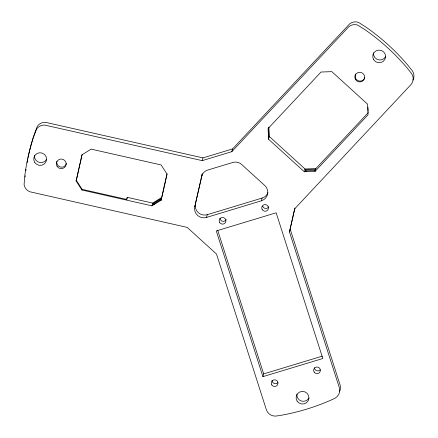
<?xml version="1.0" encoding="UTF-8"?>
<svg xmlns="http://www.w3.org/2000/svg" width="438" height="438" viewBox="0 0 438 438"><rect width="100%" height="100%" fill="white"/><g stroke="black" fill="none" stroke-linecap="round" stroke-linejoin="round"><path stroke-width="0.66" d="M25.075 176.996L25.218 175.748M76.113 180.971L81.994 154.784L91.126 149.123L161.135 164.956L166.966 173.995L161.085 200.188L151.953 205.849L81.944 190.015L76.113 180.971L76.294 180.308L82.12 189.353L126.702 199.438L127.272 197.346L152.703 203.101L161.83 197.434L161.195 200.1M76.196 180.905L82.125 154.521M126.828 199.328L127.272 197.346M161.978 196.782L167.124 173.864M194.768 206.741L202.263 173.93L194.768 206.741A9.203 9.045 15.2 0 0 206.517 217.429L261.376 200.812L262.121 198.069A9.203 9.045 15.2 0 0 267.99 192.572M289.469 231.937L294.648 208.871L410.811 84.775A9.203 9.045 15.2 0 0 411.775 73.803L407.132 67.989A217.796 214.012 15.2 0 0 365.232 29.872L357.742 25.136A9.313 9.149 15.2 0 0 350.641 25.535L348.807 26.729L231.817 151.674L202.219 160.636L44.851 125.104A9.258 9.099 15.2 0 0 36.562 129.068L33.085 138.348A217.796 214.012 15.2 0 0 24.917 174.746L24.085 184.622A9.258 9.099 15.2 0 0 29.883 191.773L187.212 227.41L216.492 254.04L266.348 409.705A9.203 9.045 15.2 0 0 275.524 416.1L278.59 415.717A217.796 214.012 15.2 0 0 332.732 399.319L335.492 397.939A9.203 9.045 15.2 0 0 339.308 387.614L289.469 231.937L294.949 208.099M81.944 190.015L82.12 189.353M151.953 205.849L152.178 205.022L161.31 199.361L161.085 200.188M154.346 204.343L152.479 203.922L152.703 203.101M202.219 160.636L202.964 157.894L232.567 148.925L349.551 23.98L351.385 22.787A9.313 9.149 15.2 0 1 358.487 22.387L365.976 27.123A217.796 214.012 15.2 0 1 407.882 65.24L412.525 71.055A9.203 9.045 15.2 0 1 412.935 80.099M206.517 217.429L207.262 214.68L262.121 198.069M231.817 151.674L232.567 148.925M268.56 139.24L268.078 128.575L321.016 72.029L331.84 71.651L367.559 104.145L368.04 114.805L315.103 171.351L304.284 171.734L268.56 139.24L268.308 127.726M268.144 136.459L269.085 137.318L268.888 127.162M304.284 171.734L304.514 170.88L315.338 170.502L315.103 171.351M306.217 171.094L304.804 169.813L305.029 168.986L269.31 136.492M314.336 170.809L315.628 169.429L315.853 168.603L368.358 112.517M262.931 376.647L216.268 230.93L276.154 212.797L322.822 358.508L262.931 376.647L263.676 373.899L217.642 230.136M152.479 203.922L161.606 198.261M263.676 373.899L322.264 356.154M305.029 168.986L315.853 168.603M304.804 169.813L315.628 169.429M202.964 157.894L45.596 122.355A9.258 9.099 15.2 0 0 37.307 126.319L33.835 135.599A217.796 214.012 15.2 0 0 27.966 158.184M290.208 229.189L340.052 384.865A9.203 9.045 15.2 0 1 339.445 391.764M367.969 107.294L368.15 111.29M268.664 127.989L269.085 137.318M25.842 170.678A217.796 214.012 15.2 0 1 26.028 169.358M27.096 162.772A217.796 214.012 15.2 0 1 27.709 159.492M46.62 159.295A6.444 6.329 15.2 0 1 34.531 155.446M308.982 397.95A6.444 6.329 15.2 0 1 296.887 394.101M385.626 56.65A6.444 6.329 15.2 0 1 373.532 52.801M320.227 369.836A3.373 3.318 15.2 0 1 314.375 367.69M277.867 382.664A3.373 3.318 15.2 0 1 272.014 380.518M268.822 206.731A3.373 3.318 15.2 0 1 262.619 206.145M226.287 219.608A3.373 3.318 15.2 0 1 219.931 218.173M207.262 214.68A9.203 9.045 15.2 0 1 195.512 203.993M364.799 77.362A4.906 4.823 15.2 0 1 358.339 80.806A4.906 4.823 15.2 0 1 355.661 74.017M201.518 176.678A9.203 9.045 15.2 0 1 207.721 170.054L232.72 162.482A9.203 9.045 15.2 0 1 241.699 164.513L264.809 185.531A9.203 9.045 15.2 0 1 261.376 200.812M66.445 163.44A4.906 4.823 15.2 0 1 60.603 167.064A4.906 4.823 15.2 0 1 56.869 161.277M34.739 162.432A6.444 6.329 15.2 0 0 45.87 162.044A6.444 6.329 15.2 0 0 39.874 152.736A6.444 6.329 15.2 0 0 34.739 162.432M297.101 401.088A6.444 6.329 15.2 0 0 308.232 400.699A6.444 6.329 15.2 0 0 302.236 391.391A6.444 6.329 15.2 0 0 297.101 401.088M262.242 209.682A3.373 3.318 15.2 0 0 268.078 209.479A3.373 3.318 15.2 0 0 264.935 204.606A3.373 3.318 15.2 0 0 262.242 209.682M314.155 372.081A3.373 3.318 15.2 0 0 319.986 371.878A3.373 3.318 15.2 0 0 316.844 367.006A3.373 3.318 15.2 0 0 314.155 372.081M219.706 222.564A3.373 3.318 15.2 0 0 225.543 222.356A3.373 3.318 15.2 0 0 222.4 217.483A3.373 3.318 15.2 0 0 219.706 222.564M355.651 79.694A4.906 4.823 15.2 0 0 364.131 79.393A4.906 4.823 15.2 0 0 359.565 72.303A4.906 4.823 15.2 0 0 355.651 79.694M271.795 384.909A3.373 3.318 15.2 0 0 277.626 384.706A3.373 3.318 15.2 0 0 274.484 379.828A3.373 3.318 15.2 0 0 271.795 384.909M373.745 59.787A6.444 6.329 15.2 0 0 384.876 59.398A6.444 6.329 15.2 0 0 378.881 50.091A6.444 6.329 15.2 0 0 373.745 59.787M57.121 166.402A4.906 4.823 15.2 0 0 65.607 166.106A4.906 4.823 15.2 0 0 61.035 159.016A4.906 4.823 15.2 0 0 57.121 166.402"/></g></svg>
